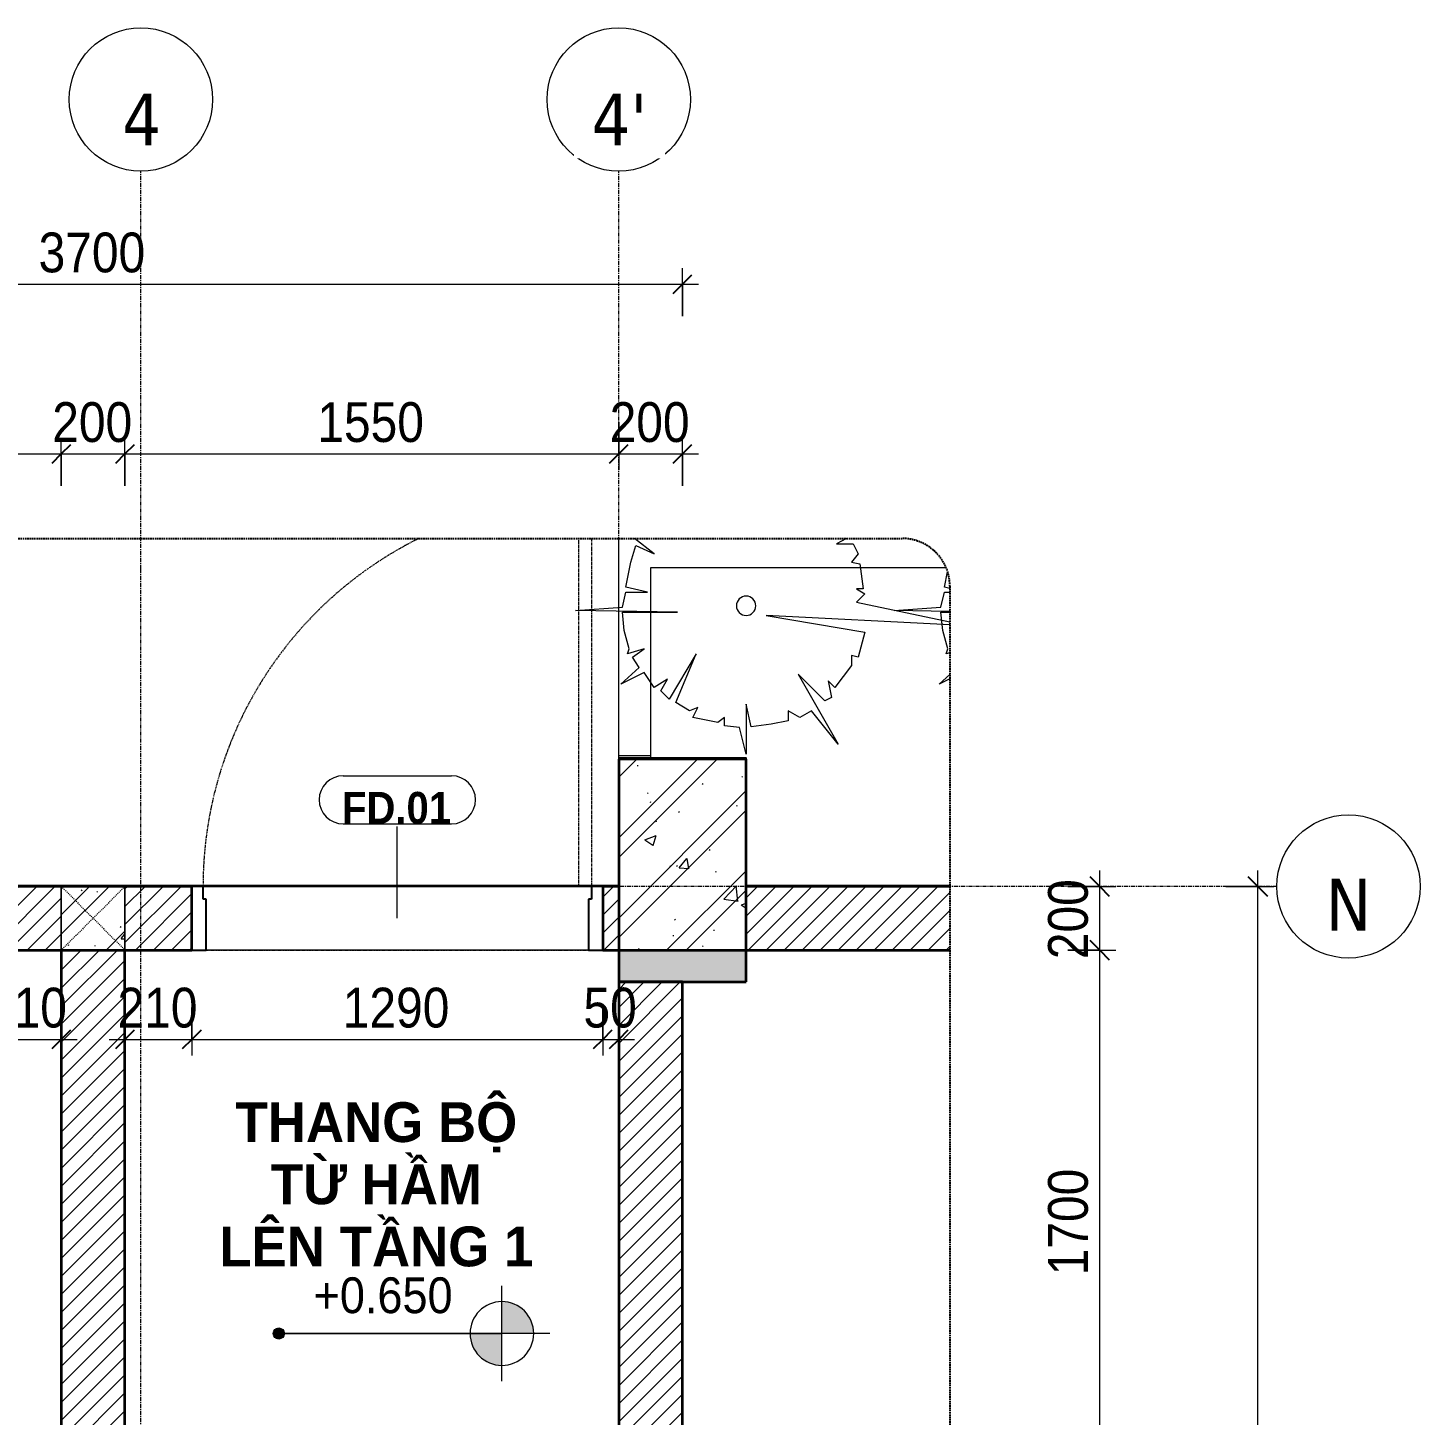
# Model space of a CAD drawing. Header units: millimetres. Extents: x 39389 to 101854, y -4225 to 80933.
# Drawn here: x 52915 to 57287, y 76577 to 80933 of the extents above; entities that cross this region are included whole.
import ezdxf

# ---------------------------------------------------------------- set-up
doc = ezdxf.new("R2010")
doc.units = ezdxf.units.MM
for name, pattern in [('Dash', [6, 3, -3]), ('Dash - Tight', [4.5, 3, -1.5]), ('Grid Line', [22.225, 12.7, -3.175, 3.175, -3.175]), ('Hidden', [7.14375, 4.7625, -2.38125]), ('Overhead', [3.96875, 2.38125, -1.5875])]:
    doc.linetypes.add(name, pattern=pattern)
for name, color, linetype, lineweight in [('0-2', 250, 'Continuous', 5), ('A-ANNO-DIMS', 211, 'Continuous', 9), ('A-ANNO-DIMS-50', 211, 'Continuous', 9), ('A-DETL-GENF-1', 92, 'Dash - Tight', 18), ('A-DETL-GENF-2', 254, 'Continuous', 18), ('A-DETL-GENF-3', 92, 'Hidden', 25), ('A-DETL-MEDM', 33, 'Continuous', 35), ('A-DOOR', 31, 'Continuous', 18), ('A-DOOR-FRAM', 31, 'Continuous', 25), ('A-DOOR-IDEN', 31, 'Continuous', 9), ('A-FLOR', 192, 'Continuous', 18), ('A-WALL', 113, 'Continuous', 18), ('A-WALL-1', 113, 'Continuous', 35), ('A-WALL-PATT-1', 111, 'Continuous', 18), ('G-ANNO-DIMS', 111, 'Continuous', 9), ('G-ANNO-TEXT-1', 7, 'Continuous', 9), ('G-IMPT', 8, 'Continuous', 18), ('G-IMPT-1', 8, 'Continuous', 25), ('L-PLNT', 71, 'Continuous', 18), ('M-EQPM', 50, 'Continuous', 18), ('S-COLS', 52, 'Continuous', 18), ('S-COLS-1', 9, 'Continuous', 5), ('S-COLS-2', 7, 'Continuous', 35), ('S-COLS-3', 52, 'Dash', 18), ('S-COLS-4', 254, 'Continuous', 18), ('S-COLS-5', 52, 'Continuous', 35), ('S-COLS-HDLN', 52, 'Dash', 18), ('S-GRID-1', 1, 'Grid Line', 9), ('S-GRID-IDEN', 1, 'Continuous', 9), ('S-STRS-MBND', 31, 'Overhead', 18)]:
    doc.layers.add(name, color=color, linetype=linetype, lineweight=lineweight)
doc.styles.add('Arial_5', font='arial.ttf', dxfattribs={"width": 0.9, "height": 112.5})
doc.styles.add('Arial_B', font='arialbd.ttf', dxfattribs={"width": 0.9, "height": 100})
doc.styles.add('Arial_B_1', font='arialbd.ttf', dxfattribs={"width": 0.95, "height": 125})
doc.styles.add('Tahoma_B', font='tahomabd.ttf', dxfattribs={"height": 162.5})
doc.styles.add('UTM Avo', font='', dxfattribs={"width": 0.9, "height": 125})
doc.styles.get('UTM Avo').set_extended_font_data('UTM Avo')
doc.dimstyles.new('1_Dim_chi_tiet_2_5', dxfattribs={"dimscale": 304.8, "dimtxt": 124.912619, "dimasz": 0.19685, "dimexe": 0.164042, "dimexo": 0.0625, "dimgap": 0.016404, "dimtad": 1, "dimdec": 0, "dimrnd": 5, "dimzin": 0, "dimdsep": 46, "dimtxsty": 'UTM Avo', "dimblk1": 'OBLIQUE', "dimblk2": 'OBLIQUE', "dimsah": 1, "dimcen": 0.09, "dimdle": 0.164042, "dimazin": 0, "dimtfac": 1, "dimtdec": 4, "dimtix": 1, "dimtmove": 0, "dimatfit": 3, "dimfxl": 0.328084, "dimfxlon": 1, "dimtvp": 1, "dimtolj": 1, "dimtzin": 0, "dimarcsym": 2})
pattern_1 = [(45, (8817.855, 0), (-28.284271, 28.284271), [])]
pattern_2 = [(50, (8817.85, 0), (364.3679, -31.8783), [38.1, -419.1]), (355, (8817.85, 0), (-70.4859, 382.1133), [30.48, -335.28]), (100.451, (8848.22, -2.66), (293.885, 350.2334), [32.38, -356.18]), (46.184, (8817.85, 101.6), (542.1585, -84.0858), [57.15, -628.65]), (96.636, (8863.03, 94.6), (474.805, 494.8554), [48.57, -534.27]), (351.184, (8817.85, 101.6), (474.8102, 494.85), [45.72, -502.92]), (21, (8868.65, 76.2), (303.2285, -204.5305), [38.1, -419.1]), (326, (8868.65, 76.2), (123.6039, 368.376), [30.48, -335.28]), (71.451, (8893.92, 59.16), (426.8341, 163.8427), [32.38, -356.18]), (37.5, (8817.85, 0), (6.17665, 169.11015), [3.353, -327.863, 3.353, -337.007, -336.55]), (37.5, (8817.85, 0), (6.17665, 169.11015), [-671.576, 3.353, -333.197]), (7.5, (8817.85, 0), (133.63888, 200.3615), [3.353, -190.703, 3.353, -320.243, -128.27]), (7.5, (8817.85, 0), (133.63888, 200.3615), [-517.652, 3.353, -124.917]), (327.5, (8704.57, 0), (271.18182, -11.45836), [3.353, -123.647, 3.353, -392.887, -525.78]), (327.5, (8704.57, 0), (271.18182, -11.45836), [-523.24, 3.353, -522.427]), (317.5, (8653.77, 0), (296.2585, 50.85285), [3.353, -161.747, 3.353, -259.791, -373.38]), (317.5, (8653.77, 0), (296.2585, 50.85285), [-428.244, 3.353, -370.027]), (45, (8817.85, 0), (-125.7236, 125.7236), []), (45, (8817.85, 190.5), (-125.7236, 125.7236), [])]

# ---------------------------------------------------------------- blocks, each defined once
blk = doc.blocks.new('NCV_TKTC_KET CAU_rvt-2-TKCS_THANG BỘ TB1 - MẶT BẰNG TẦNG 1')
at = {"layer": 'S-COLS-1'}
blk.add_hatch(color=256, dxfattribs=at).paths.add_polyline_path([(46352.6, 77936.9), (46352.6, 78036.9), (45952.6, 78036.9), (45952.6, 77936.9)])
at = {"layer": 'S-COLS-2'}
for p, q in [((45952.6, 78036.9), (45952.6, 77936.9)), ((46352.6, 77936.9), (46352.6, 78036.9)), ((45952.6, 77936.9), (46352.6, 77936.9))]:
    blk.add_line(p, q, dxfattribs=at)
blk = doc.blocks.new('FD_01 - FD_01-1200x2200mm-1787917-TKCS_THANG BỘ TB1 - MẶT BẰNG TẦNG 1')
at = {"layer": 'A-DETL-GENF-1'}
for p, q in [((570, 100), (570, 1192.6)), ((610, 1192.6), (610, 100)), ((610, 100), (570, 100))]:
    blk.add_line(p, q, dxfattribs=at)
blk.add_arc((610, 100), 1220, 116.3524, 180, dxfattribs=at)
at = {"layer": 'A-DOOR-FRAM'}
for p, q in [((-610, 100), (-645, 100)), ((-610, 60), (-610, 100)), ((645, 100), (610, 100)), ((610, 100), (610, 60)), ((-600, 60), (-610, 60)), ((-600, -100), (-600, 60)), ((610, 60), (600, 60)), ((600, 60), (600, -100)), ((-645, -100), (-600, -100)), ((600, -100), (645, -100))]:
    blk.add_line(p, q, dxfattribs=at)
blk = doc.blocks.new('TKTC_XREF_251221_MB TANG 1 - TKTC_XREF_260130_MB TANG 1_dwg-4202109-TKCS_THANG BỘ TB1 - MẶT BẰNG TẦNG 1')
at = {"layer": 'G-IMPT-1'}
blk.add_line((-156159.4, -323108.1), (-156799.1, -323108.1), dxfattribs=at)
at = {"layer": 'G-IMPT-1', "flags": 128}
for points in [[(-157199.1, -323108.1), (-160499, -323108.1), (-160499, -322706.4), (-160899, -322706.4), (-160899, -322709.7)], [(-156799.1, -322709.7), (-156799.1, -322706.4), (-157199.1, -322706.4), (-157199.1, -322709.7)]]:
    blk.add_lwpolyline(points, dxfattribs=at)
blk = doc.blocks.new('TKTC_XREF_251221_MB TANG 1 - TKTC_XREF_251221_MB TANG 1-2038492-TKCS_THANG BỘ TB1 - MẶT BẰNG TẦNG 1')
blk.add_blockref('TKTC_XREF_251221_MB TANG 1 - TKTC_XREF_260130_MB TANG 1_dwg-4202109-TKCS_THANG BỘ TB1 - MẶT BẰNG TẦNG 1', (169499.1, 384109.7))
blk = doc.blocks.new('CAY MAI VAN PHUC - CAY DUC SOC_dwg-2256080-TKCS_THANG BỘ TB1 - MẶT BẰNG TẦNG 1')
at = {"layer": 'G-IMPT', "flags": 128}
for points in [[(456.3, 69.1), (478.4, 74.2), (466.2, 135)], [(456.3, -22.5), (677.9, -18.8), (491.7, -5.6), (478.4, 54.2), (456.3, 54.2)], [(456.3, -187), (471.7, -191.6), (465.1, -171.7), (485, -98.6), (491.7, -25.5), (456.3, -25.5)], [(456.3, -290.2), (498.3, -311.2), (456.3, -273.1)]]:
    blk.add_lwpolyline(points, dxfattribs=at)
blk = doc.blocks.new('CAY MAI VAN PHUC - CAY BONG TRANG-2256527-TKCS_THANG BỘ TB1 - MẶT BẰNG TẦNG 1')
at = {"extrusion": (0, 0, -1), "xscale": 0.7894736842105263, "yscale": 0.7894736842105263, "zscale": -0.7894736842105263, "rotation": 180}
blk.add_blockref('CAY MAI VAN PHUC - CAY DUC SOC_dwg-2256080-TKCS_THANG BỘ TB1 - MẶT BẰNG TẦNG 1', (0, 0), dxfattribs=at)
blk = doc.blocks.new('CAY MAI VAN PHUC - CAY DUC SOC_dwg-V3-TKCS_THANG BỘ TB1 - MẶT BẰNG TẦNG 1')
at = {"layer": 'G-IMPT', "flags": 128}
for points in [[(-398.7, 267.6), (-359.6, 246.9), (-426.1, 246.9), (-446, 207.1), (-419.4, 173.8), (-452.7, 167.2), (-466, 67.5), (-439.4, 67.5), (-472.6, 47.6), (-439.4, 14.4), (-810.3, -64.2)], [(-810.3, -75.3), (-80.3, -38.8), (-472.6, -105.2), (-446, -204.9), (-419.4, -198.2), (-419.4, -238.1), (-352.9, -324.5), (-326.3, -297.9), (-339.6, -364.4), (-313, -377.6), (-206.6, -271.3), (-366.2, -550.4), (-259.8, -417.5), (-213.3, -444.1), (-166.7, -417.5), (-166.7, -457.4), (-100.2, -470.7), (-19.9, -481.4), (-0.5, -390.9), (-0.5, -590.3), (26.2, -484), (86, -477.3), (86, -444.1), (112.6, -464), (212.4, -444.1), (192.4, -404.2), (225.7, -417.5), (278.9, -384.3), (199.1, -191.6), (305.5, -371), (338.7, -337.8), (312.1, -291.3), (365.3, -324.5), (405.2, -264.7), (498.3, -311.2), (425.2, -244.8), (451.8, -204.9), (405.2, -171.7), (471.7, -191.6), (465.1, -171.7), (485, -98.6), (491.7, -25.5), (272.2, -25.5), (677.9, -18.8), (491.7, -5.6), (478.4, 54.2), (391.9, 54.2), (478.4, 74.2), (458.4, 173.8), (438.5, 240.3), (365.3, 207.1), (444.1, 267.6)], [(413.2, 267.6), (411.9, 266.9), (411.3, 267.6)]]:
    blk.add_lwpolyline(points, dxfattribs=at)
at = {"layer": 'G-IMPT'}
blk.add_circle((0, 0), 38.6, dxfattribs=at)
blk = doc.blocks.new('CAY MAI VAN PHUC - CAY BONG TRANG-V4-TKCS_THANG BỘ TB1 - MẶT BẰNG TẦNG 1')
at = {"extrusion": (0, 0, -1), "xscale": 0.7894736842105263, "yscale": 0.7894736842105263, "zscale": -0.7894736842105263, "rotation": 180}
blk.add_blockref('CAY MAI VAN PHUC - CAY DUC SOC_dwg-V3-TKCS_THANG BỘ TB1 - MẶT BẰNG TẦNG 1', (0, 0), dxfattribs=at)
blk = doc.blocks.new('G1_SOF - BO TRU - 200x200-3944907-TKCS_THANG BỘ TB1 - MẶT BẰNG TẦNG 1')
at = {"layer": 'S-COLS-HDLN'}
for p, q in [((-100, 100), (100, -100)), ((100, 100), (-100, -100))]:
    blk.add_line(p, q, dxfattribs=at)
blk = doc.blocks.new('BORDER VIEW - BORDER VIEW-3754246-TKCS_THANG BỘ TB1 - MẶT BẰNG TẦNG 1')
at = {"layer": 'A-DETL-GENF-3'}
for p, q in [((150, 9792.6), (5189.7, 9792.6)), ((5339.7, 9642.6), (5339.7, 150))]:
    blk.add_line(p, q, dxfattribs=at)
blk.add_arc((5189.7, 9642.6), 150, 360, 90, dxfattribs=at)
blk = doc.blocks.new('Grid - M_Grid Head - Circle-353313-TKCS_THANG BỘ TB1 - MẶT BẰNG TẦNG 1')
at = {"layer": 'S-GRID-IDEN'}
blk.add_circle((0, 0), 4.5, dxfattribs=at)
blk = doc.blocks.new('DIMBLOCK42-TKCS_THANG BỘ TB1 - MẶT BẰNG TẦNG 1')
at = {"layer": 'A-ANNO-DIMS-50'}
for p, q in [((56180.7, 78036.9), (56330.7, 78036.9)), ((56280.7, 78036.9), (56180.7, 78036.9)), ((56280.7, 76336.9), (56280.7, 78036.9)), ((56180.7, 76336.9), (56330.7, 76336.9)), ((56280.7, 76336.9), (56180.7, 76336.9))]:
    blk.add_line(p, q, dxfattribs=at)
at = {"layer": 'A-ANNO-DIMS-50', "lineweight": 25}
for p, q in [((56280.7, 78036.9), (56250.7, 78066.9)), ((56280.7, 78036.9), (56310.7, 78006.9)), ((56280.7, 76336.9), (56250.7, 76366.9)), ((56280.7, 76336.9), (56310.7, 76306.9))]:
    blk.add_line(p, q, dxfattribs=at)
at = {"layer": 'A-ANNO-DIMS-50', "color": 0, "insert": (56118.3, 77015.8), "char_height": 125, "width": 410.824, "attachment_point": 1, "rotation": 90, "line_spacing_factor": 1.110334, "style": 'UTM Avo'}
blk.add_mtext('1700', dxfattribs=at)
blk = doc.blocks.new('_Oblique')
at = {"color": 0, "linetype": 'ByBlock', "lineweight": -2}
blk.add_line((-0.5, -0.5), (0.5, 0.5), dxfattribs=at)
blk = doc.blocks.new('DIMBLOCK43-TKCS_THANG BỘ TB1 - MẶT BẰNG TẦNG 1')
at = {"layer": 'A-ANNO-DIMS-50'}
for p, q in [((56280.7, 78036.9), (56280.7, 78286.9)), ((56180.7, 78236.9), (56330.7, 78236.9)), ((56280.7, 78236.9), (56180.7, 78236.9)), ((56180.7, 78036.9), (56330.7, 78036.9)), ((56280.7, 78036.9), (56180.7, 78036.9))]:
    blk.add_line(p, q, dxfattribs=at)
at = {"layer": 'A-ANNO-DIMS-50', "lineweight": 25}
for p, q in [((56280.7, 78236.9), (56250.7, 78266.9)), ((56280.7, 78236.9), (56310.7, 78206.9)), ((56280.7, 78036.9), (56250.7, 78066.9)), ((56280.7, 78036.9), (56310.7, 78006.9))]:
    blk.add_line(p, q, dxfattribs=at)
at = {"layer": 'A-ANNO-DIMS-50', "color": 0, "insert": (56118.3, 78008.6), "char_height": 125, "width": 308.118, "attachment_point": 1, "rotation": 90, "line_spacing_factor": 1.110334, "style": 'UTM Avo'}
blk.add_mtext('200', dxfattribs=at)
blk = doc.blocks.new('DIMBLOCK51-TKCS_THANG BỘ TB1 - MẶT BẰNG TẦNG 1')
at = {"layer": 'A-ANNO-DIMS-50'}
for p, q in [((56776.8, 71511.9), (56776.8, 78286.9)), ((56676.8, 78236.9), (56826.8, 78236.9)), ((56776.8, 78236.9), (56676.8, 78236.9)), ((56676.8, 71511.9), (56826.8, 71511.9)), ((56776.8, 71511.9), (56676.8, 71511.9))]:
    blk.add_line(p, q, dxfattribs=at)
at = {"layer": 'A-ANNO-DIMS-50', "lineweight": 25}
for p, q in [((56776.8, 78236.9), (56746.8, 78266.9)), ((56776.8, 78236.9), (56806.8, 78206.9)), ((56776.8, 71511.9), (56746.8, 71541.9)), ((56776.8, 71511.9), (56806.8, 71481.9))]:
    blk.add_line(p, q, dxfattribs=at)
at = {"layer": 'A-ANNO-DIMS-50', "color": 0, "insert": (56614.5, 74703.3), "char_height": 125, "width": 410.824, "attachment_point": 1, "rotation": 90, "line_spacing_factor": 1.110334, "style": 'UTM Avo'}
blk.add_mtext('6725', dxfattribs=at)
blk = doc.blocks.new('DIMBLOCK52-TKCS_THANG BỘ TB1 - MẶT BẰNG TẦNG 1')
at = {"layer": 'A-ANNO-DIMS-50'}
for p, q in [((53220.4, 77856.5), (53220.4, 77706.5)), ((53220.4, 77756.5), (53220.4, 77856.5)), ((53430.4, 77856.5), (53430.4, 77706.5)), ((53430.4, 77756.5), (53430.4, 77856.5)), ((53170.4, 77756.5), (53430.4, 77756.5))]:
    blk.add_line(p, q, dxfattribs=at)
at = {"layer": 'A-ANNO-DIMS-50', "lineweight": 25}
for p, q in [((53220.4, 77756.5), (53250.4, 77786.5)), ((53430.4, 77756.5), (53460.4, 77786.5)), ((53220.4, 77756.5), (53190.4, 77726.5)), ((53430.4, 77756.5), (53400.4, 77726.5))]:
    blk.add_line(p, q, dxfattribs=at)
at = {"layer": 'A-ANNO-DIMS-50', "color": 0, "insert": (53197, 77918.9), "char_height": 125, "width": 308.118, "attachment_point": 1, "line_spacing_factor": 1.110334, "style": 'UTM Avo'}
blk.add_mtext('210', dxfattribs=at)
blk = doc.blocks.new('DIMBLOCK53-TKCS_THANG BỘ TB1 - MẶT BẰNG TẦNG 1')
at = {"layer": 'A-ANNO-DIMS-50'}
for p, q in [((53430.4, 77856.5), (53430.4, 77706.5)), ((53430.4, 77756.5), (53430.4, 77856.5)), ((54720.4, 77856.5), (54720.4, 77706.5)), ((54720.4, 77756.5), (54720.4, 77856.5)), ((53430.4, 77756.5), (54720.4, 77756.5))]:
    blk.add_line(p, q, dxfattribs=at)
at = {"layer": 'A-ANNO-DIMS-50', "lineweight": 25}
for p, q in [((53430.4, 77756.5), (53460.4, 77786.5)), ((54720.4, 77756.5), (54750.4, 77786.5)), ((53430.4, 77756.5), (53400.4, 77726.5)), ((54720.4, 77756.5), (54690.4, 77726.5))]:
    blk.add_line(p, q, dxfattribs=at)
at = {"layer": 'A-ANNO-DIMS-50', "color": 0, "insert": (53904.2, 77918.9), "char_height": 125, "width": 410.824, "attachment_point": 1, "line_spacing_factor": 1.110334, "style": 'UTM Avo'}
blk.add_mtext('1290', dxfattribs=at)
blk = doc.blocks.new('DIMBLOCK54-TKCS_THANG BỘ TB1 - MẶT BẰNG TẦNG 1')
at = {"layer": 'A-ANNO-DIMS-50'}
for p, q in [((54720.4, 77856.5), (54720.4, 77706.5)), ((54720.4, 77756.5), (54720.4, 77856.5)), ((54770.4, 77856.5), (54770.4, 77706.5)), ((54770.4, 77756.5), (54770.4, 77856.5)), ((54720.4, 77756.5), (54820.4, 77756.5))]:
    blk.add_line(p, q, dxfattribs=at)
at = {"layer": 'A-ANNO-DIMS-50', "lineweight": 25}
for p, q in [((54720.4, 77756.5), (54750.4, 77786.5)), ((54770.4, 77756.5), (54800.4, 77786.5)), ((54720.4, 77756.5), (54690.4, 77726.5)), ((54770.4, 77756.5), (54740.4, 77726.5))]:
    blk.add_line(p, q, dxfattribs=at)
at = {"layer": 'A-ANNO-DIMS-50', "color": 0, "insert": (54659.8, 77918.9), "char_height": 125, "width": 205.412, "attachment_point": 1, "line_spacing_factor": 1.110334, "style": 'UTM Avo'}
blk.add_mtext('50', dxfattribs=at)
blk = doc.blocks.new('DIMBLOCK57-TKCS_THANG BỘ TB1 - MẶT BẰNG TẦNG 1')
at = {"layer": 'A-ANNO-DIMS-50'}
for p, q in [((52810.4, 77856.5), (52810.4, 77706.5)), ((52810.4, 77756.5), (52810.4, 77856.5)), ((53020.4, 77856.5), (53020.4, 77706.5)), ((53020.4, 77756.5), (53020.4, 77856.5)), ((52810.4, 77756.5), (53070.4, 77756.5))]:
    blk.add_line(p, q, dxfattribs=at)
at = {"layer": 'A-ANNO-DIMS-50', "lineweight": 25}
for p, q in [((52810.4, 77756.5), (52840.4, 77786.5)), ((53020.4, 77756.5), (53050.4, 77786.5)), ((52810.4, 77756.5), (52780.4, 77726.5)), ((53020.4, 77756.5), (52990.4, 77726.5))]:
    blk.add_line(p, q, dxfattribs=at)
at = {"layer": 'A-ANNO-DIMS-50', "color": 0, "insert": (52787, 77918.9), "char_height": 125, "width": 308.118, "attachment_point": 1, "line_spacing_factor": 1.110334, "style": 'UTM Avo'}
blk.add_mtext('210', dxfattribs=at)
blk = doc.blocks.new('STN_Door Tag - STN_Door Tag-1788670-TKCS_THANG BỘ TB1 - MẶT BẰNG TẦNG 1')
at = {"layer": 'A-DOOR-IDEN'}
for p, q in [((-3.37, 1.495), (3.431, 1.495)), ((-3.37, -1.524), (3.431, -1.524))]:
    blk.add_line(p, q, dxfattribs=at)
for centre, start, end in [((-3.37, -0.015), 90, 270), ((3.431, -0.015), 270, 90)]:
    blk.add_arc(centre, 1.509, start, end, dxfattribs=at)
blk = doc.blocks.new('Spot Elevations - M_Spot Elevation - Target Filled-350595-TKCS_THANG BỘ TB1 - MẶT BẰNG TẦNG 1')
at = {"layer": 'G-ANNO-DIMS'}
h = blk.add_hatch(color=256, dxfattribs=at)
edge = h.paths.add_edge_path()
edge.add_line((0, 0), (-2, 0))
edge.add_arc((0, 0), 2, 90, 180, ccw=False)
edge.add_line((0, 2), (0, 0))
h = blk.add_hatch(color=256, dxfattribs=at)
edge = h.paths.add_edge_path()
edge.add_line((0, 0), (2, 0))
edge.add_arc((0, 0), 2, 270, 360, ccw=False)
edge.add_line((0, -2), (0, 0))
for p, q in [((0, -3), (0, 3)), ((-3, 0), (14, 0))]:
    blk.add_line(p, q, dxfattribs=at)
blk.add_circle((0, 0), 2, dxfattribs=at)
blk = doc.blocks.new('DIMBLOCK75-TKCS_THANG BỘ TB1 - MẶT BẰNG TẦNG 1')
at = {"layer": 'A-ANNO-DIMS-50'}
for p, q in [((51270.4, 80027.9), (51270.4, 80177.9)), ((54970.4, 80027.9), (54970.4, 80177.9)), ((51220.4, 80127.9), (55020.4, 80127.9)), ((51270.4, 80127.9), (51270.4, 80027.9)), ((54970.4, 80127.9), (54970.4, 80027.9))]:
    blk.add_line(p, q, dxfattribs=at)
at = {"layer": 'A-ANNO-DIMS-50', "lineweight": 25}
for p, q in [((51270.4, 80127.9), (51240.4, 80097.9)), ((51270.4, 80127.9), (51300.4, 80157.9)), ((54970.4, 80127.9), (54940.4, 80097.9)), ((54970.4, 80127.9), (55000.4, 80157.9))]:
    blk.add_line(p, q, dxfattribs=at)
at = {"layer": 'A-ANNO-DIMS-50', "color": 0, "insert": (52949.2, 80290.3), "char_height": 125, "width": 410.824, "attachment_point": 1, "line_spacing_factor": 1.110334, "style": 'UTM Avo'}
blk.add_mtext('3700', dxfattribs=at)
blk = doc.blocks.new('DIMBLOCK77-TKCS_THANG BỘ TB1 - MẶT BẰNG TẦNG 1')
at = {"layer": 'A-ANNO-DIMS-50'}
for p, q in [((51470.4, 79695.2), (51470.4, 79545.2)), ((51470.4, 79595.2), (51470.4, 79695.2)), ((53020.4, 79495.2), (53020.4, 79645.2)), ((51470.4, 79595.2), (53020.4, 79595.2)), ((53020.4, 79595.2), (53020.4, 79495.2))]:
    blk.add_line(p, q, dxfattribs=at)
at = {"layer": 'A-ANNO-DIMS-50', "lineweight": 25}
for p, q in [((51470.4, 79595.2), (51500.4, 79625.2)), ((53020.4, 79595.2), (53050.4, 79625.2)), ((51470.4, 79595.2), (51440.4, 79565.2)), ((53020.4, 79595.2), (52990.4, 79565.2))]:
    blk.add_line(p, q, dxfattribs=at)
at = {"layer": 'A-ANNO-DIMS-50', "color": 0, "insert": (52074.2, 79757.6), "char_height": 125, "width": 410.824, "attachment_point": 1, "line_spacing_factor": 1.110334, "style": 'UTM Avo'}
blk.add_mtext('1550', dxfattribs=at)
blk = doc.blocks.new('DIMBLOCK78-TKCS_THANG BỘ TB1 - MẶT BẰNG TẦNG 1')
at = {"layer": 'A-ANNO-DIMS-50'}
for p, q in [((53020.4, 79495.2), (53020.4, 79645.2)), ((53220.4, 79495.2), (53220.4, 79645.2)), ((53020.4, 79595.2), (53220.4, 79595.2)), ((53020.4, 79595.2), (53020.4, 79495.2)), ((53220.4, 79595.2), (53220.4, 79495.2))]:
    blk.add_line(p, q, dxfattribs=at)
at = {"layer": 'A-ANNO-DIMS-50', "lineweight": 25}
for p, q in [((53020.4, 79595.2), (53050.4, 79625.2)), ((53220.4, 79595.2), (53250.4, 79625.2)), ((53020.4, 79595.2), (52990.4, 79565.2)), ((53220.4, 79595.2), (53190.4, 79565.2))]:
    blk.add_line(p, q, dxfattribs=at)
at = {"layer": 'A-ANNO-DIMS-50', "color": 0, "insert": (52992, 79757.6), "char_height": 125, "width": 308.118, "attachment_point": 1, "line_spacing_factor": 1.110334, "style": 'UTM Avo'}
blk.add_mtext('200', dxfattribs=at)
blk = doc.blocks.new('DIMBLOCK79-TKCS_THANG BỘ TB1 - MẶT BẰNG TẦNG 1')
at = {"layer": 'A-ANNO-DIMS-50'}
for p, q in [((54770.4, 79695.2), (54770.4, 79545.2)), ((54770.4, 79595.2), (54770.4, 79695.2)), ((53220.4, 79495.2), (53220.4, 79645.2)), ((53220.4, 79595.2), (54770.4, 79595.2)), ((53220.4, 79595.2), (53220.4, 79495.2))]:
    blk.add_line(p, q, dxfattribs=at)
at = {"layer": 'A-ANNO-DIMS-50', "lineweight": 25}
for p, q in [((53220.4, 79595.2), (53250.4, 79625.2)), ((54770.4, 79595.2), (54800.4, 79625.2)), ((53220.4, 79595.2), (53190.4, 79565.2)), ((54770.4, 79595.2), (54740.4, 79565.2))]:
    blk.add_line(p, q, dxfattribs=at)
at = {"layer": 'A-ANNO-DIMS-50', "color": 0, "insert": (53824.2, 79757.6), "char_height": 125, "width": 410.824, "attachment_point": 1, "line_spacing_factor": 1.110334, "style": 'UTM Avo'}
blk.add_mtext('1550', dxfattribs=at)
blk = doc.blocks.new('DIMBLOCK80-TKCS_THANG BỘ TB1 - MẶT BẰNG TẦNG 1')
at = {"layer": 'A-ANNO-DIMS-50'}
for p, q in [((54770.4, 79695.2), (54770.4, 79545.2)), ((54770.4, 79595.2), (54770.4, 79695.2)), ((54970.4, 79495.2), (54970.4, 79645.2)), ((54770.4, 79595.2), (55020.4, 79595.2)), ((54970.4, 79595.2), (54970.4, 79495.2))]:
    blk.add_line(p, q, dxfattribs=at)
at = {"layer": 'A-ANNO-DIMS-50', "lineweight": 25}
for p, q in [((54770.4, 79595.2), (54800.4, 79625.2)), ((54970.4, 79595.2), (55000.4, 79625.2)), ((54770.4, 79595.2), (54740.4, 79565.2)), ((54970.4, 79595.2), (54940.4, 79565.2))]:
    blk.add_line(p, q, dxfattribs=at)
at = {"layer": 'A-ANNO-DIMS-50', "color": 0, "insert": (54742, 79757.6), "char_height": 125, "width": 308.118, "attachment_point": 1, "line_spacing_factor": 1.110334, "style": 'UTM Avo'}
blk.add_mtext('200', dxfattribs=at)

msp = doc.modelspace()

# ---------------------------------------------------------------- hatches: boundary and pattern name
at = {"layer": 'A-DETL-GENF-2'}
h = msp.add_hatch(dxfattribs=at)
h.set_pattern_fill('FP_2', color=256, style=0, pattern_type=2)
h.set_pattern_definition(pattern_2)
h.paths.add_polyline_path([(51070.4, 78036.9), (51470.4, 78036.9), (51470.4, 78636.9), (51070.4, 78636.9)])
h.paths.add_polyline_path([(55170.4, 78036.9), (55170.4, 78636.9), (54770.4, 78636.9), (54770.4, 78036.9)])
at = {"layer": 'A-WALL-PATT-1'}
h = msp.add_hatch(dxfattribs=at)
h.set_pattern_fill('FP_1', color=256, style=0, pattern_type=2)
h.set_pattern_definition(pattern_1)
h.paths.add_polyline_path([(54770.4, 78036.9), (54770.4, 78236.9), (54720.4, 78236.9), (54720.4, 78036.9)])
h.paths.add_polyline_path([(53220.4, 78036.9), (53430.4, 78036.9), (53430.4, 78236.9), (53220.4, 78236.9)])
h.paths.add_polyline_path([(51470.4, 78036.9), (51520.4, 78036.9), (51520.4, 78236.9), (51470.4, 78236.9)])
h.paths.add_polyline_path([(53020.4, 78036.9), (53020.4, 78236.9), (52810.4, 78236.9), (52810.4, 78036.9)])
h = msp.add_hatch(dxfattribs=at)
h.set_pattern_fill('FP_1', color=256, style=0, pattern_type=2)
h.set_pattern_definition(pattern_1)
h.paths.add_polyline_path([(55810.2, 78036.9), (55810.2, 78236.9), (55170.4, 78236.9), (55170.4, 78036.9)])
h = msp.add_hatch(dxfattribs=at)
h.set_pattern_fill('FP_1', color=256, style=0, pattern_type=2)
h.set_pattern_definition(pattern_1)
h.paths.add_polyline_path([(53220.4, 74716.9), (53220.4, 78036.9), (53020.4, 78036.9), (53020.4, 74716.9), (53128.1, 74716.9)])
h = msp.add_hatch(dxfattribs=at)
h.set_pattern_fill('FP_1', color=256, style=0, pattern_type=2)
h.set_pattern_definition(pattern_1)
h.paths.add_polyline_path([(54770.4, 74516.9), (54970.4, 74516.9), (54970.4, 77936.9), (54770.4, 77936.9), (54770.4, 75027.7)])
at = {"layer": 'G-ANNO-DIMS'}
h = msp.add_hatch(color=256, dxfattribs=at)
edge = h.paths.add_edge_path()
edge.add_arc((53703.3, 76833.1), 17.5, 0, 360)
at = {"layer": 'S-COLS-4'}
h = msp.add_hatch(dxfattribs=at)
h.set_pattern_fill('FP_2', color=256, style=0, pattern_type=2)
h.set_pattern_definition(pattern_2)
h.paths.add_polyline_path([(53020.4, 78036.9), (53220.4, 78036.9), (53220.4, 78236.9), (53020.4, 78236.9)])
h = msp.add_hatch(dxfattribs=at)
h.set_pattern_fill('FP_2', color=256, style=0, pattern_type=2)
h.set_pattern_definition(pattern_2)
h.paths.add_polyline_path([(53020.4, 78036.9), (53220.4, 78036.9), (53220.4, 78236.9), (53020.4, 78236.9)])

# ---------------------------------------------------------------- linework, layer by layer
at = {"layer": 'A-DETL-MEDM'}
for p, q in [((55170.4, 78636.9), (54770.4, 78636.9)), ((54770.4, 78636.9), (54770.4, 78036.9)), ((55170.4, 78036.9), (55170.4, 78636.9)), ((54770.4, 78036.9), (55170.4, 78036.9))]:
    msp.add_line(p, q, dxfattribs=at)
at = {"layer": 'A-DOOR-IDEN'}
msp.add_line((54075.4, 78136.9), (54075.4, 78425.2), dxfattribs=at)
at = {"layer": 'A-FLOR'}
for p, q in [((54770.4, 78636.9), (54770.4, 78648.6)), ((54870.4, 78648.6), (54870.4, 78636.9))]:
    msp.add_line(p, q, dxfattribs=at)
at = {"layer": 'A-WALL'}
for p, q in [((54770.4, 78648.6), (54770.4, 79329.5)), ((55797.3, 79236.9), (54870.4, 79236.9)), ((54870.4, 79236.9), (54870.4, 78648.6)), ((54770.4, 78648.6), (54870.4, 78648.6)), ((53020.4, 78036.9), (53020.4, 78236.9)), ((53220.4, 78236.9), (53220.4, 78036.9)), ((53465.4, 78236.9), (54685.4, 78236.9)), ((54675.4, 78036.9), (53475.4, 78036.9))]:
    msp.add_line(p, q, dxfattribs=at)
at = {"layer": 'A-WALL-1'}
for p, q in [((53020.4, 78236.9), (52810.4, 78236.9)), ((53430.4, 78236.9), (53220.4, 78236.9)), ((53430.4, 78036.9), (53430.4, 78236.9)), ((54770.4, 78236.9), (54720.4, 78236.9)), ((54720.4, 78236.9), (54720.4, 78036.9)), ((55810.2, 78236.9), (55170.4, 78236.9)), ((52810.4, 78036.9), (53430.4, 78036.9)), ((53020.4, 78036.9), (53020.4, 74716.9)), ((53220.4, 74716.9), (53220.4, 78036.9)), ((54720.4, 78036.9), (54770.4, 78036.9)), ((55170.4, 78036.9), (55810.2, 78036.9)), ((54770.4, 77936.9), (54770.4, 75138.3)), ((54970.4, 77936.9), (54770.4, 77936.9)), ((54970.4, 75337.4), (54970.4, 77936.9))]:
    msp.add_line(p, q, dxfattribs=at)
at = {"layer": 'G-ANNO-DIMS'}
for p, q in [((53703.3, 76833.1), (53773.3, 76833.1)), ((53773.3, 76833.1), (54403.7, 76833.1))]:
    msp.add_line(p, q, dxfattribs=at)
msp.add_circle((53703.3, 76833.1), 17.5, dxfattribs=at)
at = {"layer": 'S-COLS'}
for p, q in [((53020.4, 78236.9), (53020.4, 78036.9)), ((53220.4, 78036.9), (53220.4, 78236.9))]:
    msp.add_line(p, q, dxfattribs=at)
at = {"layer": 'S-COLS-5'}
for p, q in [((53220.4, 78236.9), (53020.4, 78236.9)), ((53020.4, 78036.9), (53220.4, 78036.9))]:
    msp.add_line(p, q, dxfattribs=at)
at = {"layer": 'S-GRID-1'}
for p, q in [((53270.4, 79233), (53270.4, 80483)), ((54770.4, 79233), (54770.4, 80483)), ((53270.4, 70042.9), (53270.4, 79233)), ((54770.4, 70042.9), (54770.4, 79233)), ((55586.5, 78236.9), (50713.1, 78236.9)), ((56836.5, 78236.9), (55586.5, 78236.9))]:
    msp.add_line(p, q, dxfattribs=at)
at = {"layer": 'S-STRS-MBND'}
for p, q in [((51470.4, 78036.9), (54770.4, 78036.9)), ((54770.4, 78036.9), (54770.4, 76336.9))]:
    msp.add_line(p, q, dxfattribs=at)

# ---------------------------------------------------------------- block references
at = {"layer": '0-2'}
msp.add_blockref('NCV_TKTC_KET CAU_rvt-2-TKCS_THANG BỘ TB1 - MẶT BẰNG TẦNG 1', (8817.9, 0), dxfattribs=at)
at = {"layer": 'A-DETL-GENF-1'}
msp.add_blockref('BORDER VIEW - BORDER VIEW-3754246-TKCS_THANG BỘ TB1 - MẶT BẰNG TẦNG 1', (50470.5, 69536.9), dxfattribs=at)
at = {"layer": 'A-DOOR'}
msp.add_blockref('FD_01 - FD_01-1200x2200mm-1787917-TKCS_THANG BỘ TB1 - MẶT BẰNG TẦNG 1', (54075.4, 78136.9), dxfattribs=at)
at = {"layer": 'A-DOOR-IDEN', "xscale": 49.99999999999998, "yscale": 49.99999999999998, "zscale": 49.99999999999998}
msp.add_blockref('STN_Door Tag - STN_Door Tag-1788670-TKCS_THANG BỘ TB1 - MẶT BẰNG TẦNG 1', (54073.9, 78509.7), dxfattribs=at)
at = {"layer": 'G-ANNO-DIMS', "extrusion": (0, 0, -1), "xscale": 49.99999999999998, "yscale": 49.99999999999998, "zscale": 49.99999999999998}
msp.add_blockref('Spot Elevations - M_Spot Elevation - Target Filled-350595-TKCS_THANG BỘ TB1 - MẶT BẰNG TẦNG 1', (-54403.7, 76833.1), dxfattribs=at)
at = {"layer": 'L-PLNT', "rotation": 180}
for name, p in [('CAY MAI VAN PHUC - CAY BONG TRANG-V4-TKCS_THANG BỘ TB1 - MẶT BẰNG TẦNG 1', (55170.4, 79118.2)), ('CAY MAI VAN PHUC - CAY BONG TRANG-2256527-TKCS_THANG BỘ TB1 - MẶT BẰNG TẦNG 1', (56170.4, 79118.2))]:
    msp.add_blockref(name, p, dxfattribs=at)
at = {"layer": 'M-EQPM'}
msp.add_blockref('TKTC_XREF_251221_MB TANG 1 - TKTC_XREF_251221_MB TANG 1-2038492-TKCS_THANG BỘ TB1 - MẶT BẰNG TẦNG 1', (42470.4, 17236.9), dxfattribs=at)
at = {"layer": 'S-COLS-3'}
msp.add_blockref('G1_SOF - BO TRU - 200x200-3944907-TKCS_THANG BỘ TB1 - MẶT BẰNG TẦNG 1', (53120.4, 78136.9), dxfattribs=at)
at = {"layer": 'S-GRID-IDEN', "xscale": 49.99999999999998, "yscale": 49.99999999999998, "zscale": 49.99999999999998}
for p in [(53270.4, 80708), (54770.4, 80708)]:
    msp.add_blockref('Grid - M_Grid Head - Circle-353313-TKCS_THANG BỘ TB1 - MẶT BẰNG TẦNG 1', p, dxfattribs=at)
at = {"layer": 'S-GRID-IDEN', "xscale": 49.99999999999998, "yscale": 49.99999999999998, "zscale": 49.99999999999998, "rotation": 89.99999999999987}
msp.add_blockref('Grid - M_Grid Head - Circle-353313-TKCS_THANG BỘ TB1 - MẶT BẰNG TẦNG 1', (57061.5, 78236.9), dxfattribs=at)

# ---------------------------------------------------------------- texts
at = {"layer": 'A-DOOR-IDEN', "insert": (54072.9, 78483), "char_height": 100, "width": 351.45, "attachment_point": 5, "line_spacing_factor": 0.936439, "style": 'Arial_B'}
msp.add_mtext('\\pt2.25,4.5,6.75,9,11.25,13.5,15.75,18,20.25,22.5,24.75,27,29.25,31.5,33.75,36,38.25,40.5,42.75,45,47.25,49.5,51.75,54,56.25,58.5,60.75,63,65.25,67.5,69.75,72;FD.01', dxfattribs=at)
at = {"layer": 'G-ANNO-DIMS', "insert": (53812.4, 77009.4), "char_height": 112.5, "width": 519.248, "attachment_point": 1, "line_spacing_factor": 0.941778, "style": 'Arial_5'}
msp.add_mtext('+0.650', dxfattribs=at)
at = {"layer": 'G-ANNO-TEXT-1', "insert": (54009.6, 77300.8), "char_height": 125, "width": 996.075, "attachment_point": 5, "line_spacing_factor": 0.936439, "style": 'Arial_B_1'}
msp.add_mtext('\\pt570,1140,1710,2280,2850,3420,3990,4560,5130,5700,6270,6840,7410,7980,8550,9120,9690,10260,10830,11400,11970,12540,13110,13680,14250,14820,15390,15960,16530,17100,17670,18240;THANG BỘ\\PTỪ HẦM\\PLÊN TẦNG 1', dxfattribs=at)

# ---------------------------------------------------------------- dimensions: what is measured, and where the dimension line sits
at = {"layer": 'A-ANNO-DIMS'}
for base, p1, p2, override, picture, middle in [((54970.4, 80127.9), (51270.4, 80027.9), (54970.4, 80027.9), {"dimpost": '<>', "dimfxl": 3700}, 'DIMBLOCK75-TKCS_THANG BỘ TB1 - MẶT BẰNG TẦNG 1', (53120.4, 80197.6)), ((53020.4, 79595.2), (51470.4, 79695.2), (53020.4, 79495.2), {"dimpost": '<>', "dimfxl": 1562.849961}, 'DIMBLOCK77-TKCS_THANG BỘ TB1 - MẶT BẰNG TẦNG 1', (52245.4, 79664.9)), ((53220.4, 79595.2), (53020.4, 79495.2), (53220.4, 79495.2), {"dimpost": '<>', "dimfxl": 200}, 'DIMBLOCK78-TKCS_THANG BỘ TB1 - MẶT BẰNG TẦNG 1', (53120.4, 79664.9)), ((54770.4, 79595.2), (53220.4, 79495.2), (54770.4, 79695.2), {"dimpost": '<>', "dimfxl": 1562.849961}, 'DIMBLOCK79-TKCS_THANG BỘ TB1 - MẶT BẰNG TẦNG 1', (53995.4, 79664.9)), ((54970.4, 79595.2), (54770.4, 79695.2), (54970.4, 79495.2), {"dimpost": '<>', "dimfxl": 282.842712}, 'DIMBLOCK80-TKCS_THANG BỘ TB1 - MẶT BẰNG TẦNG 1', (54870.4, 79664.9)), ((53020.4, 77756.5), (52810.4, 77856.5), (53020.4, 77856.5), {"dimpost": '<>', "dimfxl": 210}, 'DIMBLOCK57-TKCS_THANG BỘ TB1 - MẶT BẰNG TẦNG 1', (52915.4, 77826.2)), ((53430.4, 77756.5), (53220.4, 77856.5), (53430.4, 77856.5), {"dimpost": '<>', "dimfxl": 210}, 'DIMBLOCK52-TKCS_THANG BỘ TB1 - MẶT BẰNG TẦNG 1', (53325.4, 77826.2)), ((54720.4, 77756.5), (53430.4, 77856.5), (54720.4, 77856.5), {"dimpost": '<>', "dimfxl": 1290}, 'DIMBLOCK53-TKCS_THANG BỘ TB1 - MẶT BẰNG TẦNG 1', (54075.4, 77826.2)), ((54770.4, 77756.5), (54720.4, 77856.5), (54770.4, 77856.5), {"dimpost": '<>', "dimfxl": 50}, 'DIMBLOCK54-TKCS_THANG BỘ TB1 - MẶT BẰNG TẦNG 1', (54745.4, 77826.2))]:
    dim = msp.add_linear_dim(base=base, p1=p1, p2=p2, dimstyle='1_Dim_chi_tiet_2_5', override=override, dxfattribs=at)
    dim.commit()
    dim.dimension.update_dxf_attribs({"geometry": picture, "text_midpoint": middle})
for base, p1, p2, override, picture, middle in [((56280.7, 78236.9), (56180.7, 78036.9), (56180.7, 78236.9), {"dimpost": '<>', "dimfxl": 200}, 'DIMBLOCK43-TKCS_THANG BỘ TB1 - MẶT BẰNG TẦNG 1', (56211, 78136.9)), ((56776.8, 78236.9), (56676.8, 71511.9), (56676.8, 78236.9), {"dimpost": '<>', "dimfxl": 6725}, 'DIMBLOCK51-TKCS_THANG BỘ TB1 - MẶT BẰNG TẦNG 1', (56707.2, 74874.4)), ((56280.7, 78036.9), (56180.7, 76336.9), (56180.7, 78036.9), {"dimpost": '<>', "dimfxl": 1700}, 'DIMBLOCK42-TKCS_THANG BỘ TB1 - MẶT BẰNG TẦNG 1', (56211, 77186.9))]:
    dim = msp.add_linear_dim(base=base, p1=p1, p2=p2, angle=90, dimstyle='1_Dim_chi_tiet_2_5', override=override, dxfattribs=at)
    dim.commit()
    dim.dimension.update_dxf_attribs({"geometry": picture, "text_midpoint": middle})

# ---------------------------------------------------------------- next in the draw order: texts
at = {"layer": 'S-GRID-IDEN', "char_height": 162.5, "attachment_point": 5, "line_spacing_factor": 0.996129, "style": 'Tahoma_B', "bg_fill": 3, "box_fill_scale": 1.25, "bg_fill_color": 256, "bg_fill_true_color": 13158600, "bg_fill_transparency": 0}
for s, insert, width in [('\\pt634.99962,1269.99925,1905.0005,2540.00013,3174.99975,3809.99937,4445.00062,5080.00025,5714.99987,6349.9995,6985.00075,7620.00037,8255,8889.99962,9524.99925,10160.0005,10795.00013,11429.99975,12064.99938,12700.00063,13335.00025,13969.99988,14604.9995,15240.00075,15875.00038,16510,17144.99963,17779.99925,18415.0005,19050.00013,19684.99975,20319.99938;4', (53272.8, 80645.6), 145.5), ("\\pt634.99962,1269.99925,1905.0005,2540.00013,3174.99975,3809.99937,4445.00062,5080.00025,5714.99987,6349.9995,6985.00075,7620.00037,8255,8889.99962,9524.99925,10160.0005,10795.00013,11429.99975,12064.99938,12700.00063,13335.00025,13969.99988,14604.9995,15240.00075,15875.00038,16510,17144.99963,17779.99925,18415.0005,19050.00013,19684.99975,20319.99938;4'", (54772.8, 80645.6), 205), ('\\pt634.99962,1269.99925,1905.0005,2540.00013,3174.99975,3809.99937,4445.00062,5080.00025,5714.99987,6349.9995,6985.00075,7620.00037,8255,8889.99962,9524.99925,10160.0005,10795.00013,11429.99975,12064.99938,12700.00063,13335.00025,13969.99988,14604.9995,15240.00075,15875.00038,16510,17144.99963,17779.99925,18415.0005,19050.00013,19684.99975,20319.99938;N', (57061.1, 78179.7), 175.5)]:
    msp.add_mtext(s, dxfattribs=dict(at, insert=insert, width=width))

doc.saveas('drawing.dxf')
